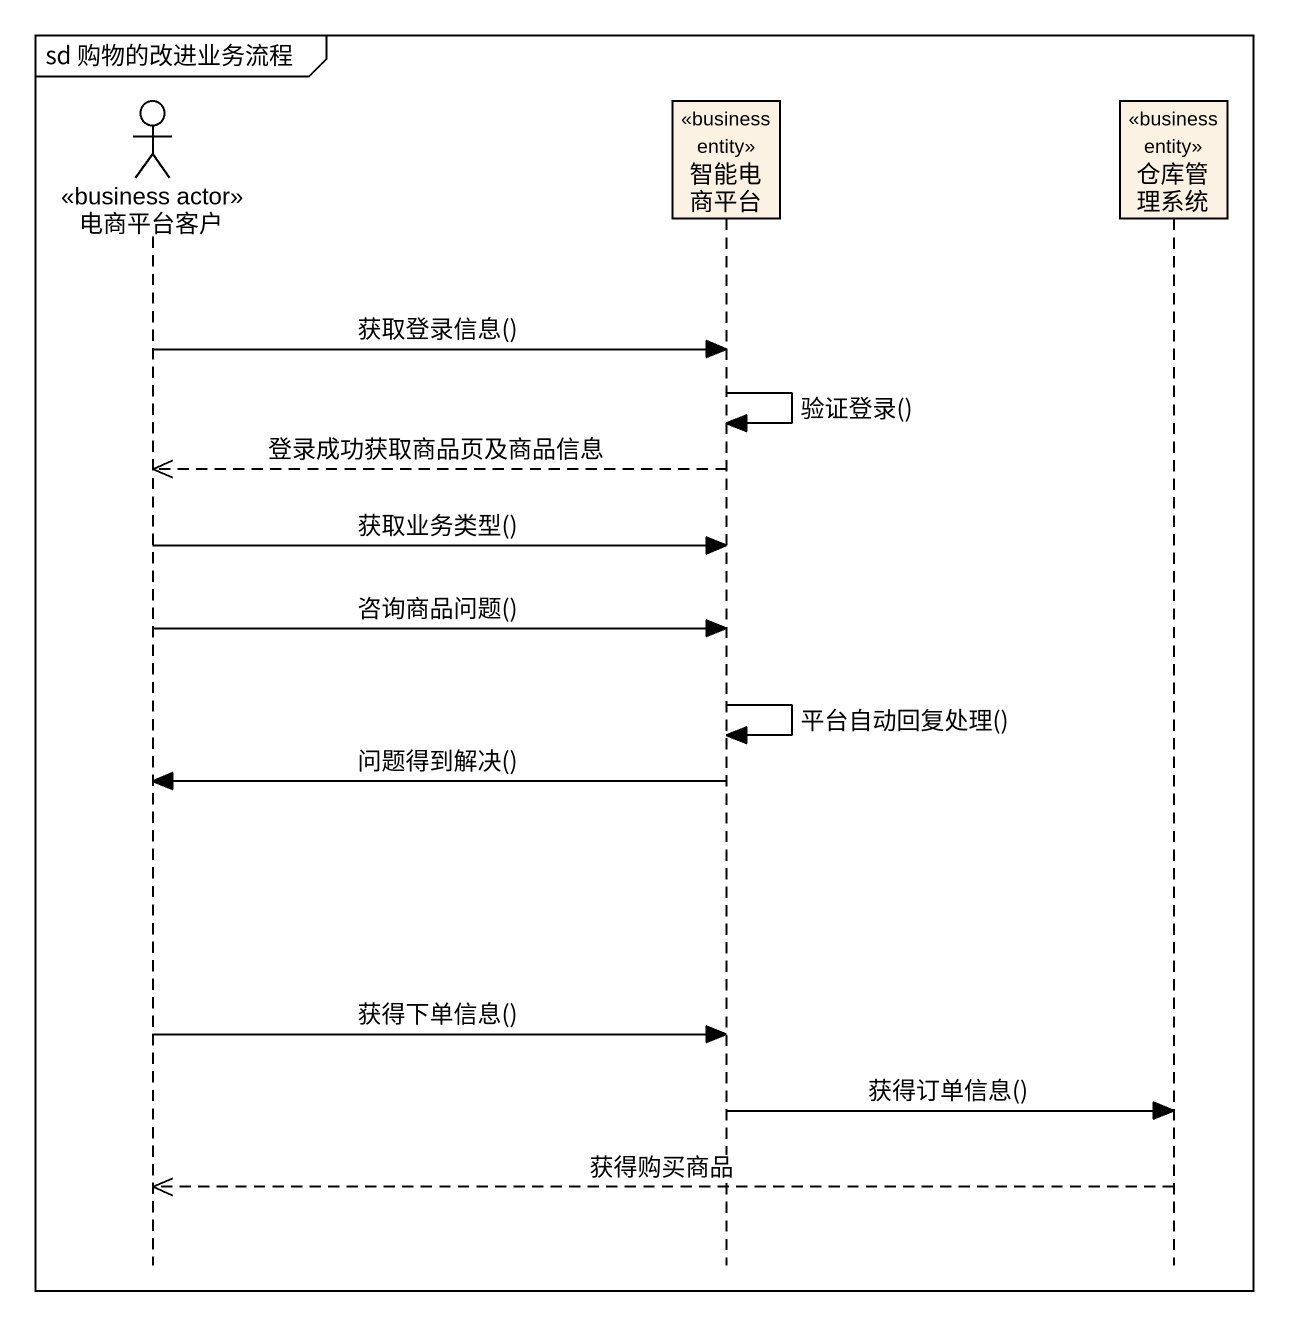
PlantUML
@startuml
mainframe sd 购物的改进业务流程
hide footbox
actor 电商平台客户 <<business actor>>
participant 智能电商平台 <<business entity>>
participant 仓库管理系统 <<business entity>>

电商平台客户 -> 智能电商平台 : 获取登录信息()
智能电商平台 -> 智能电商平台 : 验证登录()
智能电商平台 -->> 电商平台客户 : 登录成功获取商品页及商品信息
电商平台客户 -> 智能电商平台 : 获取业务类型()
电商平台客户 -> 智能电商平台 : 咨询商品问题()
智能电商平台 -> 智能电商平台 : 平台自动回复处理()
智能电商平台 -> 电商平台客户 : 问题得到解决()
电商平台客户 -> 智能电商平台 : 获得下单信息()
智能电商平台 -> 仓库管理系统 : 获得订单信息()
仓库管理系统 -->> 电商平台客户 : 获得购买商品
@enduml
